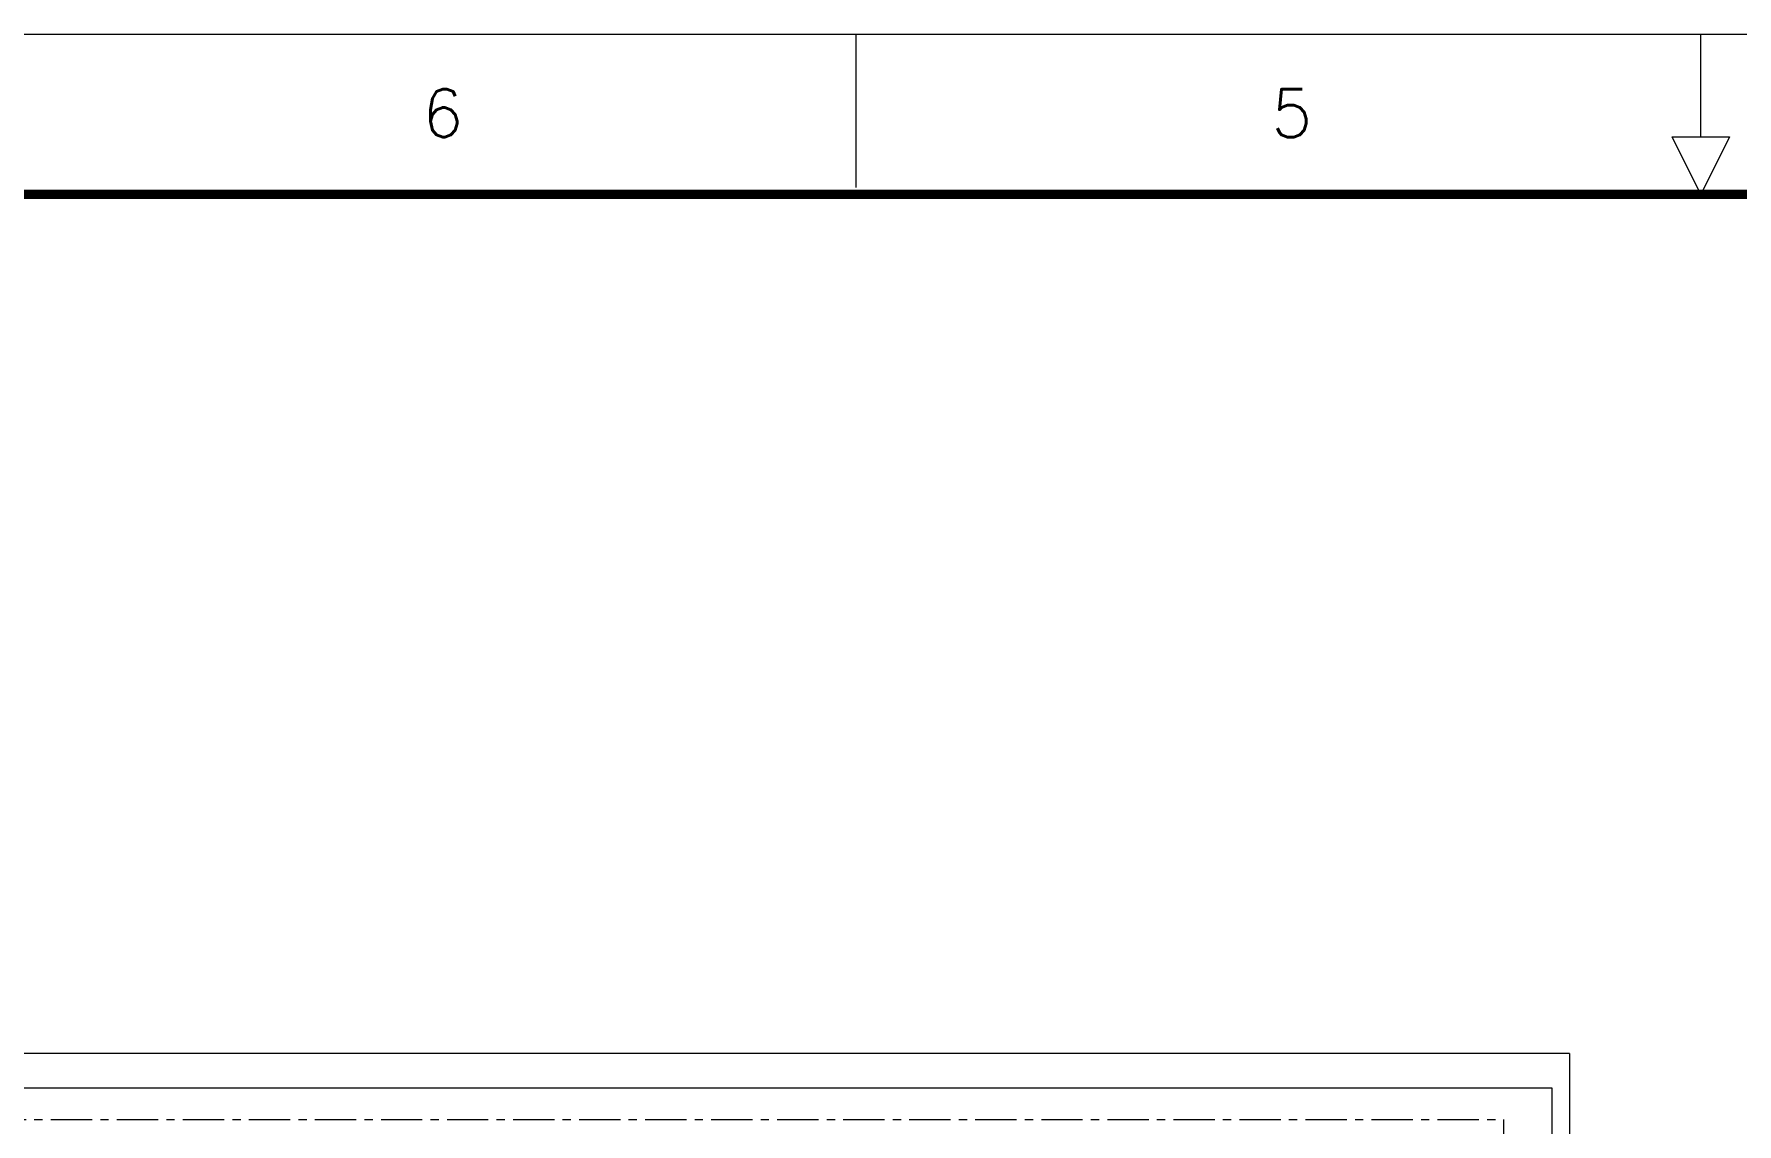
# Model space of a CAD drawing. Extents: x 105 to 1195, y -174 to 82.
# Drawn here: x 800 to 851.6, y -53.3 to -20.3 of the extents above; entities that cross this region are included whole.
import ezdxf

# ---------------------------------------------------------------- set-up
doc = ezdxf.new("R2010")
doc.units = 0
doc.header["$MEASUREMENT"] = 0
doc.linetypes.add('AUSGEZOGEN', pattern=[0])
doc.linetypes.add('CENTER', pattern=[2, 1.25, -0.25, 0.25, -0.25])
doc.layers.get('0').update_dxf_attribs({"linetype": 'AUSGEZOGEN'})
doc.layers.add('D', color=4, linetype='Continuous')
doc.layers.add('SEG', color=3, linetype='Continuous')
doc.styles.add('ROMANS', font='romans')

# ---------------------------------------------------------------- blocks, each defined once
blk = doc.blocks.new('0')
at = {"lineweight": 5}
for q in [(0, 65.2), (86, 0)]:
    blk.add_line((86, 65.2), q, dxfattribs=at)
at = {"linetype": 'CENTER', "lineweight": 5}
blk.add_lwpolyline([(84, 63.2), (84, 8), (2, 8), (2, 63.2)], close=True, dxfattribs=at)

msp = doc.modelspace()

# ---------------------------------------------------------------- linework, layer by layer
at = {"layer": 'D', "lineweight": 9}
for p, q in [((742.378, -20.285), (959.595, -20.285)), ((824.862, -20.285), (824.862, -24.93)), ((850.459, -23.399), (850.459, -20.285)), ((849.588, -23.399), (851.33, -23.399)), ((849.588, -23.399), (851.33, -23.399)), ((850.459, -25.141), (849.588, -23.399)), ((850.459, -25.141), (849.588, -23.399)), ((851.33, -23.399), (850.459, -25.141)), ((851.33, -23.399), (850.459, -25.141))]:
    msp.add_line(p, q, dxfattribs=at)
at = {"layer": 'D', "lineweight": 9, "const_width": 0.285}
msp.add_lwpolyline([(953.1, -25.141), (747.847, -25.141), (747.847, -169.021), (953.1, -169.021), (953.1, -25.141)], dxfattribs=at)
at = {"layer": 'SEG', "lineweight": 5, "ltscale": 16.714716}
for p, q in [((760.949, -52.203), (845.946, -52.203)), ((845.946, -52.203), (845.946, -114.248))]:
    msp.add_line(p, q, dxfattribs=at)

# ---------------------------------------------------------------- block references
at = {"lineweight": 5}
msp.add_blockref('0', (760.485, -116.366), dxfattribs=at)

# ---------------------------------------------------------------- texts
at = {"layer": 'D', "lineweight": 9, "style": 'ROMANS'}
for s, p in [('6', (811.732, -23.408)), ('5', (837.446, -23.408))]:
    msp.add_text(s, height=1.452, dxfattribs=at).set_placement(p)

doc.saveas('drawing.dxf')
